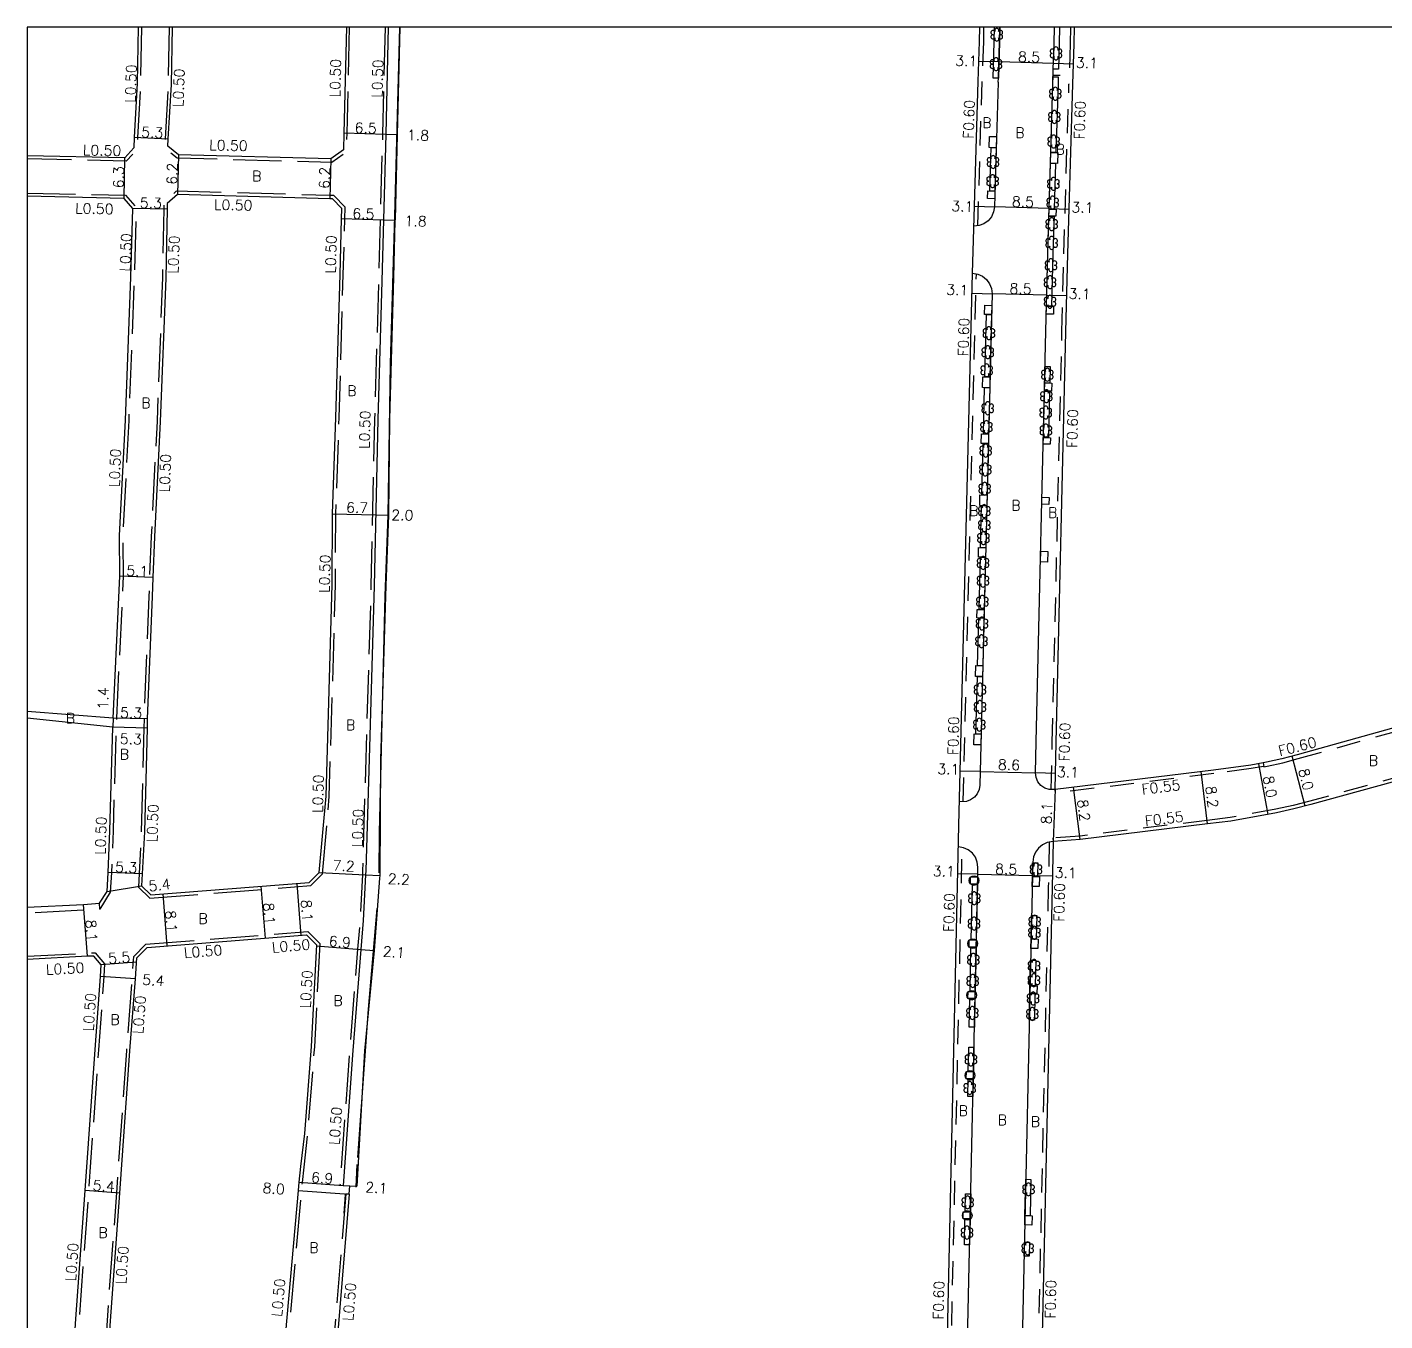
# Model space of a CAD drawing. Header units: metres. Extents: x -1600 to -800, y -108600 to -108000.
# Drawn here: x -1600 to -1389, y -108201.1 to -108000 of the extents above; entities that cross this region are included whole.
import ezdxf

# ---------------------------------------------------------------- set-up
doc = ezdxf.new("R2010")
doc.units = ezdxf.units.M
doc.header["$LTSCALE"] = 2.5
doc.linetypes.add('22320', pattern=[2.5, 1.5, -1])
doc.linetypes.add('22330', pattern=[4, 3, -1])
doc.layers.get('0').update_dxf_attribs({"color": 150, "lineweight": 50})
for name, color, linetype in [('2101000', 7, 'Continuous'), ('2213000', 3, 'Continuous'), ('2232000', 120, '22320'), ('2233000', 120, '22330'), ('2236000', 3, 'Continuous'), ('2236100', 3, 'Continuous'), ('2238000', 3, 'Continuous'), ('2239000', 3, 'Continuous'), ('6132000', 60, '61320'), ('9201100', 215, 'Continuous'), ('9201500', 222, 'Continuous'), ('9202100', 82, 'Continuous'), ('9203500', 155, 'Continuous'), ('999', 7, 'Continuous')]:
    doc.layers.add(name, color=color, linetype=linetype)
doc.styles.add('Dm_Anotation', font='txt.shx', dxfattribs={"bigfont": 'pscdm.shx'})
doc.linetypes.add('61320', pattern='A,0,[3,dmdr.shx,S=0.25,R=0,X=0,Y=0],1.5,[3,dmdr.shx,S=0.25,R=0,X=0,Y=0]', length=1.5)

# ---------------------------------------------------------------- blocks, each defined once
blk = doc.blocks.new('223900')
at = {"linetype": 'Continuous'}
for centre, start, end in [((-0.57735, 0.333333), 30, 270), ((-0.57735, -0.333333), 90, 330), ((0, 0.666667), 330, 210), ((0.57735, 0.333333), 270, 150), ((0.57735, -0.333333), 210, 90), ((0, -0.666667), 150, 30)]:
    blk.add_arc(centre, 0.333333, start, end, dxfattribs=at)
blk = doc.blocks.new('223800')
at = {"color": 0, "linetype": 'Continuous'}
blk.add_circle((0, 0), 0.75, dxfattribs=at)

msp = doc.modelspace()

# ---------------------------------------------------------------- linework, layer by layer
at = {"layer": '2101000', "flags": 128}
for points in [[(-1582.73, -108000), (-1582.89, -108008.69), (-1583.37, -108017.14), (-1583.4, -108018.78), (-1584.81, -108020.31), (-1600, -108019.99)], [(-1550.39, -108000), (-1550.78, -108016.49), (-1550.85, -108019.09), (-1552.81, -108020.47), (-1576.49, -108019.83), (-1578.14, -108018.52), (-1578.07, -108017.41), (-1577.59, -108008.89), (-1577.43, -108000)], [(-1586.63, -108107.41), (-1585.58, -108085.34), (-1585.63, -108079.01), (-1584.71, -108061.1), (-1583.87, -108038.85), (-1583.56, -108028.18), (-1584.95, -108026.61), (-1600, -108026.29)], [(-1551.1, -108028.18), (-1552.57, -108026.68), (-1552.98, -108026.67), (-1576.66, -108026.02), (-1578.24, -108027.41), (-1578.26, -108028.29), (-1578.47, -108039), (-1579.31, -108061.29), (-1580.23, -108079.2), (-1580.48, -108085.53), (-1580.6, -108088.51), (-1581.34, -108107.54), (-1581.37, -108108.94), (-1581.77, -108125.08), (-1582.11, -108131.6), (-1582.21, -108133.48)], [(-1554.6, -108131.39), (-1553.55, -108119.54), (-1552.58, -108086.62), (-1552.54, -108075.66), (-1552.02, -108060.66), (-1551.38, -108038.45), (-1551.14, -108029.82), (-1551.1, -108028.18)], [(-1586.63, -108107.41), (-1600, -108106.38)], [(-1586.67, -108108.81), (-1600, -108107.42)], [(-1600, -108136.81), (-1591.25, -108136.36), (-1588.75, -108136.19), (-1587.58, -108134.33), (-1587.4, -108131.39), (-1587.16, -108124.92), (-1586.67, -108108.81)], [(-1554.6, -108131.39), (-1556.16, -108132.94)], [(-1582.21, -108133.48), (-1580.77, -108134.88)], [(-1580.77, -108134.88), (-1556.16, -108132.94)], [(-1581.33, -108143.04), (-1556.6, -108141.1)], [(-1555.02, -108142.64), (-1555.87, -108158.45), (-1556.92, -108171.97), (-1557.5, -108177.12), (-1557.77, -108179.53), (-1557.91, -108180.81), (-1559.86, -108202.9), (-1560.03, -108205.56), (-1561.49, -108207.06)], [(-1555.02, -108142.64), (-1556.6, -108141.1)], [(-1592.74, -108206.41), (-1592.48, -108201.49), (-1590.96, -108180.82), (-1589.42, -108158.91), (-1588.58, -108147.54), (-1588.48, -108145.77), (-1589.63, -108144.38), (-1590.6, -108144.43), (-1600, -108144.91)], [(-1561.49, -108207.06), (-1562.19, -108207.07), (-1585.77, -108207.47), (-1587.32, -108206.21), (-1587.21, -108204.15), (-1587.09, -108201.83), (-1585.58, -108181.22), (-1584.02, -108159.14), (-1583.19, -108147.94), (-1582.95, -108144.67)], [(-1582.95, -108144.67), (-1581.33, -108143.04)]]:
    msp.add_lwpolyline(points, dxfattribs=at)
at = {"layer": '2101000'}
for points in [[(-1542.08, -108000), (-1542.48, -108016.72), (-1542.84, -108029.97), (-1542.85, -108030.05), (-1543.09, -108038.91), (-1543.72, -108060.95), (-1543.84, -108075.84), (-1544.28, -108086.8), (-1545.08, -108113.82), (-1545.21, -108131.85), (-1545.25, -108132.28), (-1546.06, -108143.53), (-1547.6, -108159.14), (-1548.79, -108180.18)], [(-1452.21, -108008.43), (-1452.02, -108002.22), (-1451.97, -108000)], [(-1437.52, -108008.87), (-1437.33, -108002.6), (-1437.27, -108000)], [(-1453.09, -108038.26), (-1453, -108034.83), (-1452.21, -108008.43)], [(-1348.25, -108097.91), (-1349.69, -108098.31), (-1363.7, -108102.23), (-1402.64, -108113.12), (-1405.03, -108113.74), (-1407.44, -108114.27), (-1407.96, -108114.37), (-1409.87, -108114.71), (-1415.67, -108115.47), (-1440.28, -108118.5), (-1440.1, -108111.19), (-1438.61, -108047.34), (-1438.31, -108035.24), (-1437.52, -108008.87)], [(-1457.07, -108208.04), (-1455.23, -108124.07), (-1453.09, -108038.26)], [(-1347.24, -108106.14), (-1361.49, -108110.13), (-1400.55, -108120.85), (-1403.16, -108121.52), (-1405.87, -108122.12), (-1412.98, -108123.4), (-1416.58, -108123.85), (-1436.39, -108126.28), (-1440.58, -108126.6)], [(-1440.58, -108126.6), (-1440.73, -108133.69)], [(-1440.73, -108133.69), (-1442.36, -108207.88)], [(-1549.98, -108181.41), (-1549.88, -108180.1), (-1548.79, -108180.18)], [(-1549.98, -108181.41), (-1551.78, -108203.41), (-1551.92, -108205.61), (-1550.63, -108207.14), (-1538.31, -108207.23), (-1534.54, -108207.29), (-1523.79, -108207.46), (-1515.88, -108207.48), (-1513.95, -108207.49), (-1505.27, -108207.52), (-1496.29, -108207.59), (-1484.05, -108207.8), (-1482.77, -108207.79)]]:
    msp.add_lwpolyline(points, dxfattribs=at)
at = {"layer": '2213000'}
for points in [[(-1543.89, -108000), (-1544.28, -108016.63), (-1544.9, -108039.49), (-1545.52, -108060.99), (-1546.08, -108086.83), (-1546.88, -108113.71), (-1547.39, -108131.1), (-1547.41, -108131.75), (-1547.77, -108138.84), (-1548.15, -108143.36), (-1549.39, -108159.06), (-1550.89, -108180.03)], [(-1449.11, -108008.53), (-1449.09, -108007.94), (-1448.92, -108002.3), (-1448.87, -108000)], [(-1440.28, -108118.5), (-1441.18, -108118.51), (-1441.87, -108118.29), (-1442.48, -108117.88), (-1442.95, -108117.32), (-1443.23, -108116.64), (-1443.32, -108115.92), (-1443.2, -108111.11), (-1441.71, -108047.27), (-1441.4, -108035.15), (-1440.61, -108008.78), (-1440.55, -108006.51), (-1440.43, -108002.52), (-1440.37, -108000)], [(-1449.11, -108008.53), (-1449.69, -108027.92), (-1449.82, -108028.72), (-1450.15, -108029.46), (-1450.66, -108030.09), (-1451.32, -108030.56), (-1452.08, -108030.85), (-1452.88, -108030.93)], [(-1453.09, -108038.26), (-1452.29, -108038.39), (-1451.55, -108038.72), (-1450.92, -108039.23), (-1450.44, -108039.88), (-1450.15, -108040.64), (-1450.06, -108041.44), (-1451.92, -108115.71)], [(-1451.92, -108115.71), (-1451.97, -108117.8), (-1452.08, -108118.5), (-1452.37, -108119.15), (-1452.81, -108119.7), (-1453.39, -108120.12), (-1454.05, -108120.37), (-1455.14, -108120.44)], [(-1482.77, -108209.29), (-1479.39, -108209.37), (-1475.86, -108210.39), (-1471.42, -108210.43), (-1471.41, -108209.43), (-1457.08, -108209.54), (-1456.28, -108209.44), (-1455.53, -108209.14), (-1454.88, -108208.65), (-1454.38, -108208.02), (-1454.06, -108207.28), (-1453.93, -108206.48), (-1453.93, -108206.14), (-1453.88, -108204.22), (-1452.29, -108131.68), (-1452.27, -108130.59), (-1452.36, -108129.78), (-1452.65, -108129.03), (-1453.13, -108128.37), (-1453.76, -108127.87), (-1454.5, -108127.54), (-1455.3, -108127.42)], [(-1440.58, -108126.6), (-1441.52, -108126.76), (-1442.24, -108127.11), (-1442.86, -108127.61), (-1443.33, -108128.25), (-1443.63, -108128.99), (-1443.75, -108129.78), (-1443.79, -108131.87), (-1445.39, -108204.41)]]:
    msp.add_lwpolyline(points, dxfattribs=at)
at = {"layer": '2213000', "flags": 128}
msp.add_lwpolyline([(-1550.89, -108180.03), (-1549.88, -108180.1)], dxfattribs=at)
at = {"layer": '2232000'}
for points in [[(-1451.37, -108000), (-1451.42, -108002.24), (-1451.61, -108008.45)], [(-1437.87, -108000), (-1437.93, -108002.59), (-1438.12, -108008.86)], [(-1452.28, -108030.87), (-1451.61, -108008.45)], [(-1440.88, -108118.51), (-1440.7, -108111.17), (-1439.21, -108047.33), (-1438.91, -108035.22), (-1438.12, -108008.86)], [(-1454.53, -108120.4), (-1452.49, -108038.36)], [(-1407.96, -108114.37), (-1407.86, -108114.96), (-1407.32, -108114.86), (-1404.89, -108114.33), (-1402.48, -108113.7), (-1363.54, -108102.81), (-1349.52, -108098.89), (-1349.69, -108098.31)], [(-1347.24, -108106.14), (-1347.38, -108105.61), (-1361.64, -108109.6), (-1400.7, -108120.32), (-1403.29, -108120.99), (-1405.98, -108121.58), (-1413.06, -108122.86), (-1416.65, -108123.3), (-1436.44, -108125.74), (-1440.62, -108126.05), (-1440.58, -108126.6)], [(-1407.87, -108114.91), (-1409.79, -108115.26), (-1415.61, -108116.02), (-1440.21, -108119.05), (-1440.28, -108118.5)], [(-1456.5, -108209.47), (-1456.47, -108208.06), (-1454.7, -108127.51)], [(-1441.18, -108126.7), (-1441.33, -108133.67)], [(-1441.33, -108133.67), (-1442.99, -108209.3)]]:
    msp.add_lwpolyline(points, dxfattribs=at)
at = {"layer": '2233000', "flags": 128}
for points in [[(-1582.23, -108000), (-1582.39, -108008.71), (-1582.87, -108017.16), (-1582.91, -108018.98), (-1584.6, -108020.82), (-1600, -108020.49)], [(-1577.93, -108000), (-1578.09, -108008.87), (-1578.57, -108017.38), (-1578.65, -108018.75), (-1576.67, -108020.32), (-1552.66, -108020.98), (-1550.36, -108019.36), (-1550.28, -108016.51), (-1549.89, -108000)], [(-1544.39, -108000), (-1544.78, -108016.62), (-1545.4, -108039.48), (-1546.02, -108060.98), (-1546.58, -108086.82), (-1547.38, -108113.7), (-1547.89, -108131.08), (-1547.91, -108131.73), (-1548.27, -108138.8), (-1548.65, -108143.32), (-1549.89, -108159.02), (-1551.39, -108179.99), (-1550.89, -108180.03)], [(-1600, -108025.79), (-1584.72, -108026.12), (-1583.05, -108028), (-1583.37, -108038.87), (-1584.21, -108061.12), (-1585.13, -108079.02), (-1585.08, -108085.36), (-1586.13, -108107.42), (-1586.17, -108108.82), (-1586.66, -108124.94), (-1586.9, -108131.41), (-1587.09, -108134.48), (-1588.73, -108137.09), (-1591.2, -108137.26), (-1600, -108137.71)], [(-1550.59, -108027.98), (-1552.35, -108026.19), (-1552.97, -108026.17), (-1576.84, -108025.52), (-1578.74, -108027.18), (-1578.76, -108028.28), (-1578.97, -108038.98), (-1579.81, -108061.27), (-1580.73, -108079.17), (-1580.98, -108085.51), (-1581.09, -108088.49), (-1581.84, -108107.53), (-1581.87, -108108.93), (-1582.26, -108125.06), (-1582.61, -108131.57), (-1582.72, -108133.68)], [(-1554.11, -108131.62), (-1553.05, -108119.57), (-1552.08, -108086.62), (-1552.04, -108075.67), (-1551.52, -108060.68), (-1550.88, -108038.46), (-1550.64, -108029.84), (-1550.59, -108027.98)], [(-1554.11, -108131.62), (-1555.94, -108133.43)], [(-1582.72, -108133.68), (-1580.96, -108135.39)], [(-1580.96, -108135.39), (-1555.94, -108133.43)], [(-1588.73, -108137.09), (-1588.75, -108136.19)], [(-1581.55, -108142.56), (-1556.41, -108140.59)], [(-1554.51, -108142.44), (-1556.41, -108140.59)], [(-1583.44, -108144.45), (-1581.55, -108142.56)], [(-1554.51, -108142.44), (-1555.37, -108158.48), (-1556.43, -108172.02), (-1557, -108177.18), (-1557.27, -108179.58), (-1557.42, -108180.86), (-1559.36, -108202.94), (-1559.53, -108205.59)], [(-1600, -108144.41), (-1590.62, -108143.93), (-1589.41, -108143.87), (-1587.98, -108145.6), (-1588.08, -108147.57), (-1588.92, -108158.95), (-1590.46, -108180.86), (-1591.98, -108201.52), (-1592.24, -108206.43)], [(-1587.82, -108206.18), (-1587.71, -108204.12), (-1587.59, -108201.8), (-1586.08, -108181.18), (-1584.52, -108159.1), (-1583.69, -108147.9), (-1583.44, -108144.45)], [(-1549.98, -108181.41), (-1550.48, -108181.37), (-1552.28, -108203.38), (-1552.42, -108205.58)]]:
    msp.add_lwpolyline(points, dxfattribs=at)
at = {"layer": '2236000'}
for points in [[(-1449.42, -108018.74), (-1450.52, -108018.71), (-1450.46, -108016.99), (-1449.36, -108017.02)], [(-1440.93, -108019.46), (-1439.83, -108019.5), (-1439.89, -108021.19), (-1440.98, -108021.15)], [(-1449.65, -108026.68), (-1450.75, -108026.65), (-1450.72, -108025.44), (-1449.62, -108025.47)], [(-1441.2, -108028.27), (-1440.1, -108028.3), (-1440.13, -108029.4), (-1441.23, -108029.36)], [(-1450.14, -108044.68), (-1451.24, -108044.65), (-1451.21, -108043.24), (-1450.11, -108043.27)], [(-1441.61, -108043.36), (-1440.51, -108043.39), (-1440.54, -108044.61), (-1441.64, -108044.59)], [(-1450.43, -108056.05), (-1451.53, -108056.02), (-1451.49, -108054.33), (-1450.39, -108054.36)], [(-1441.89, -108055.31), (-1440.79, -108055.33), (-1440.82, -108056.59), (-1441.92, -108056.56)], [(-1450.64, -108064.72), (-1451.74, -108064.7), (-1451.71, -108063.23), (-1450.61, -108063.25)], [(-1442.09, -108063.8), (-1440.99, -108063.82), (-1441.02, -108064.83), (-1442.12, -108064.8)], [(-1450.89, -108074.4), (-1451.99, -108074.38), (-1451.94, -108072.72), (-1450.84, -108072.74)], [(-1442.31, -108073.07), (-1441.21, -108073.1), (-1441.24, -108074.2), (-1442.34, -108074.17)], [(-1451.09, -108082.39), (-1452.18, -108082.36), (-1452.15, -108080.89), (-1451.05, -108080.92)], [(-1442.51, -108081.47), (-1441.41, -108081.49), (-1441.45, -108083.16), (-1442.54, -108083.13)], [(-1451.32, -108091.85), (-1452.42, -108091.82), (-1452.39, -108090.51), (-1451.29, -108090.53)], [(-1451.55, -108100.96), (-1452.65, -108100.94), (-1452.61, -108099.25), (-1451.51, -108099.27)], [(-1451.81, -108111.58), (-1452.91, -108111.56), (-1452.87, -108109.86), (-1451.77, -108109.89)], [(-1443.76, -108129.88), (-1442.96, -108129.89), (-1442.99, -108131.88), (-1443, -108132.04), (-1443.8, -108132.02), (-1443.79, -108131.87)], [(-1453.4, -108132.09), (-1452.3, -108132.12), (-1452.33, -108133.22), (-1453.43, -108133.19)], [(-1443.8, -108132.02), (-1442.7, -108132.04), (-1442.73, -108133.6), (-1443.83, -108133.58)], [(-1453.62, -108141.87), (-1452.52, -108141.89), (-1452.54, -108142.99), (-1453.64, -108142.97)], [(-1444.01, -108141.72), (-1442.91, -108141.74), (-1442.94, -108143.21), (-1444.04, -108143.19)], [(-1444.17, -108149.02), (-1443.07, -108149.04), (-1443.1, -108150.23), (-1444.2, -108150.21)], [(-1453.79, -108149.89), (-1452.69, -108149.91), (-1452.72, -108151.01), (-1453.82, -108150.99)], [(-1454.06, -108162.33), (-1452.97, -108162.35), (-1452.99, -108163.45), (-1454.09, -108163.43)], [(-1454.54, -108184.13), (-1453.44, -108184.15), (-1453.47, -108185.25), (-1454.57, -108185.23)], [(-1444.95, -108184.73), (-1443.85, -108184.76), (-1443.89, -108186.22), (-1444.99, -108186.19)], [(-1445.04, -108188.85), (-1444.24, -108188.87), (-1444.29, -108191.06), (-1445.09, -108191.04)]]:
    msp.add_lwpolyline(points, close=True, dxfattribs=at)
at = {"layer": '2236100'}
for points in [[(-1448.87, -108000), (-1448.92, -108002.3), (-1449.09, -108007.94), (-1449.89, -108007.91), (-1449.72, -108002.28), (-1449.67, -108000)], [(-1439.57, -108000), (-1439.63, -108002.54), (-1439.75, -108006.53), (-1440.55, -108006.51), (-1440.43, -108002.52), (-1440.37, -108000)]]:
    msp.add_lwpolyline(points, dxfattribs=at)
for points in [[(-1440.58, -108007.72), (-1439.78, -108007.74), (-1439.81, -108008.81), (-1440.13, -108019.49), (-1440.93, -108019.46), (-1440.61, -108008.78)], [(-1449.62, -108025.47), (-1450.42, -108025.45), (-1450.36, -108023.66), (-1450.22, -108018.72), (-1449.42, -108018.74), (-1449.56, -108023.68)], [(-1440.98, -108021.15), (-1440.19, -108021.18), (-1440.4, -108028.29), (-1441.2, -108028.27)], [(-1441.23, -108029.36), (-1440.43, -108029.39), (-1440.6, -108035.17), (-1440.81, -108043.38), (-1441.61, -108043.36), (-1441.4, -108035.15)], [(-1450.39, -108054.36), (-1451.19, -108054.34), (-1450.94, -108044.66), (-1450.14, -108044.68)], [(-1441.83, -108052.73), (-1441.03, -108052.75), (-1441.09, -108055.33), (-1441.89, -108055.31)], [(-1450.61, -108063.25), (-1451.41, -108063.23), (-1451.23, -108056.03), (-1450.43, -108056.05)], [(-1441.92, -108056.56), (-1441.12, -108056.58), (-1441.29, -108063.82), (-1442.09, -108063.8)], [(-1450.84, -108072.74), (-1451.64, -108072.72), (-1451.44, -108064.7), (-1450.64, -108064.72)], [(-1451.05, -108080.92), (-1451.85, -108080.9), (-1451.69, -108074.38), (-1450.89, -108074.4)], [(-1451.29, -108090.53), (-1452.09, -108090.51), (-1451.88, -108082.37), (-1451.09, -108082.39)], [(-1451.51, -108099.27), (-1452.31, -108099.25), (-1452.12, -108091.83), (-1451.32, -108091.85)], [(-1451.77, -108109.89), (-1452.57, -108109.87), (-1452.35, -108100.94), (-1451.55, -108100.96)], [(-1453.13, -108133.2), (-1452.33, -108133.22), (-1452.52, -108141.89), (-1453.32, -108141.88)], [(-1443.93, -108138.08), (-1443.13, -108138.1), (-1443.21, -108141.74), (-1444.01, -108141.72)], [(-1453.34, -108142.98), (-1452.54, -108142.99), (-1452.69, -108149.91), (-1453.49, -108149.89)], [(-1444.08, -108145.04), (-1443.28, -108145.05), (-1443.37, -108149.03), (-1444.17, -108149.02)], [(-1452.81, -108155.44), (-1453.61, -108155.43), (-1453.52, -108150.99), (-1452.72, -108151.01)], [(-1444.2, -108150.21), (-1443.4, -108150.22), (-1443.49, -108154.33), (-1444.29, -108154.31)], [(-1452.97, -108162.35), (-1453.76, -108162.33), (-1453.68, -108158.53), (-1452.88, -108158.54)], [(-1453.05, -108166.22), (-1453.85, -108166.2), (-1453.79, -108163.43), (-1452.99, -108163.45)], [(-1444.83, -108179.09), (-1444.03, -108179.1), (-1444.15, -108184.75), (-1444.95, -108184.73)], [(-1454.18, -108181.33), (-1453.38, -108181.35), (-1453.44, -108184.15), (-1454.24, -108184.14)], [(-1454.27, -108185.24), (-1453.47, -108185.25), (-1453.56, -108189.3), (-1454.36, -108189.29)]]:
    msp.add_lwpolyline(points, close=True, dxfattribs=at)
at = {"layer": '6132000', "flags": 128}
for points in [[(-1542.15, -108000), (-1542.2, -108001.95), (-1542.91, -108029.34), (-1543.59, -108052.34), (-1543.94, -108075.84), (-1544.41, -108088.39), (-1545.28, -108125.16), (-1545.33, -108131.44)], [(-1545.66, -108137), (-1547.03, -108152.63), (-1548.69, -108175.7)], [(-1548.79, -108176.78), (-1548.95, -108180.29)], [(-1550.56, -108181.47), (-1550.79, -108184.36)]]:
    msp.add_lwpolyline(points, dxfattribs=at)
at = {"layer": '9201100'}
for points in [[(-1449.02, -108005.41), (-1452.12, -108005.32)], [(-1440.52, -108005.65), (-1449.02, -108005.4)], [(-1440.57, -108007.44), (-1439.47, -108007.48)], [(-1437.42, -108005.74), (-1440.52, -108005.64)], [(-1452.79, -108027.83), (-1449.69, -108027.92)], [(-1441.2, -108028.18), (-1449.69, -108027.92)], [(-1441.2, -108028.18), (-1438.1, -108028.27)], [(-1453.16, -108041.36), (-1450.06, -108041.44)], [(-1441.57, -108041.65), (-1450.06, -108041.44)], [(-1441.57, -108041.65), (-1438.47, -108041.73)], [(-1408.66, -108114.49), (-1407.23, -108122.37)], [(-1401.43, -108121.08), (-1403.44, -108113.33)], [(-1451.92, -108115.71), (-1455.01, -108115.63)], [(-1451.92, -108115.71), (-1443.32, -108115.92)], [(-1440.22, -108116), (-1443.32, -108115.92)], [(-1416.58, -108123.85), (-1417.58, -108115.71)], [(-1440.28, -108118.5), (-1440.58, -108126.6)], [(-1436.39, -108126.28), (-1437.39, -108118.15)], [(-1452.29, -108131.68), (-1455.39, -108131.61)], [(-1452.29, -108131.68), (-1443.79, -108131.87)], [(-1443.79, -108131.87), (-1440.69, -108131.93)]]:
    msp.add_lwpolyline(points, dxfattribs=at)
at = {"layer": '9201100', "flags": 128}
for points in [[(-1578.07, -108017.41), (-1583.37, -108017.14)], [(-1544.28, -108016.67), (-1550.78, -108016.49)], [(-1542.48, -108016.72), (-1544.28, -108016.67)], [(-1584.95, -108026.61), (-1584.81, -108020.31)], [(-1576.49, -108019.83), (-1576.66, -108026.02)], [(-1552.81, -108020.47), (-1552.98, -108026.67)], [(-1578.26, -108028.29), (-1583.56, -108028.18)], [(-1544.64, -108030), (-1551.14, -108029.82)], [(-1542.85, -108030.05), (-1544.64, -108030)], [(-1552.54, -108075.66), (-1545.84, -108075.8)], [(-1545.84, -108075.8), (-1543.84, -108075.84)], [(-1580.48, -108085.53), (-1585.58, -108085.34)], [(-1586.63, -108107.41), (-1586.67, -108108.81)], [(-1581.37, -108108.94), (-1586.67, -108108.81)], [(-1581.34, -108107.54), (-1586.63, -108107.41)], [(-1582.11, -108131.6), (-1587.4, -108131.39)], [(-1554.6, -108131.39), (-1547.41, -108131.75)], [(-1547.41, -108131.75), (-1545.21, -108131.85)], [(-1587.58, -108134.33), (-1582.21, -108133.48)], [(-1563.67, -108133.53), (-1563.03, -108141.61)], [(-1557.42, -108141.17), (-1558.05, -108133.09)], [(-1590.6, -108144.43), (-1591.25, -108136.36)], [(-1578.92, -108134.73), (-1578.28, -108142.81)], [(-1555.03, -108142.81), (-1548.15, -108143.36)], [(-1548.15, -108143.36), (-1546.06, -108143.53)], [(-1583, -108145.35), (-1588.48, -108145.77)], [(-1583.19, -108147.94), (-1588.58, -108147.54)], [(-1557.77, -108179.53), (-1550.89, -108180.03)], [(-1550.89, -108180.03), (-1548.79, -108180.18)], [(-1585.58, -108181.22), (-1590.96, -108180.82)], [(-1557.91, -108180.81), (-1549.98, -108181.41)]]:
    msp.add_lwpolyline(points, dxfattribs=at)
at = {"layer": '999'}
msp.add_lwpolyline([(-1600, -108600), (-800, -108600), (-800, -108000), (-1600, -108000)], close=True, dxfattribs=at)

# ---------------------------------------------------------------- block references
at = {"layer": '2238000'}
for p in [(-1452.87, -108132.65), (-1453.07, -108142.45), (-1453.23, -108150.47), (-1453.5, -108162.93), (-1453.93, -108184.71)]:
    msp.add_blockref('223800', p, dxfattribs=at)
at = {"layer": '2239000'}
for p in [(-1449.33, -108001.17), (-1440.13, -108004.08), (-1449.44, -108005.75), (-1440.24, -108010.35), (-1440.38, -108013.96), (-1440.49, -108017.78), (-1449.91, -108020.96), (-1449.99, -108023.94), (-1440.52, -108024.36), (-1440.66, -108027.27), (-1440.8, -108030.62), (-1440.81, -108033.54), (-1440.92, -108037.01), (-1441.05, -108039.65), (-1441.07, -108042.68), (-1450.56, -108047.56), (-1450.73, -108050.53), (-1450.9, -108053.35), (-1441.48, -108054.02), (-1450.74, -108059.24), (-1441.62, -108057.37), (-1441.72, -108059.9), (-1450.94, -108062.15), (-1441.7, -108062.69), (-1451.05, -108065.82), (-1451.12, -108068.76), (-1451.2, -108071.74), (-1451.28, -108075.22), (-1451.26, -108077.41), (-1451.4, -108079.42), (-1451.46, -108083.28), (-1451.47, -108086.04), (-1451.58, -108089.32), (-1451.64, -108092.7), (-1451.71, -108095.46), (-1451.93, -108102.97), (-1451.95, -108105.67), (-1452.05, -108108.42), (-1443.25, -108130.92), (-1452.83, -108135.41), (-1452.86, -108139.34), (-1443.44, -108139.04), (-1443.48, -108140.76), (-1452.98, -108144.97), (-1443.53, -108145.9), (-1453.07, -108148.25), (-1443.57, -108148.15), (-1443.68, -108150.97), (-1453.13, -108153.23), (-1443.81, -108153.39), (-1453.36, -108160.46), (-1453.53, -108164.89), (-1444.4, -108180.65), (-1453.87, -108182.67), (-1453.96, -108187.37), (-1444.53, -108189.82)]:
    msp.add_blockref('223900', p, dxfattribs=at)

# ---------------------------------------------------------------- texts
at = {"layer": '9201500', "style": 'Dm_Anotation'}
for s, rotation, p in [('3.1', 358.2834, (-1455.81, -108006)), ('8.5', 358.2834, (-1446.05, -108005.39)), ('3.1', 358.2834, (-1437.06, -108006.3)), ('5.3', 357.0613, (-1582.31, -108017.09)), ('6.5', 358.4356, (-1549.13, -108016.44)), ('1.8', 358.4356, (-1541, -108017.56)), ('6.3', 88.769, (-1585.02, -108025.06)), ('6.2', 88.4436, (-1576.72, -108024.52)), ('6.2', 88.4137, (-1553.04, -108025.17)), ('5.3', 358.881, (-1582.5, -108028.1)), ('8.5', 358.2834, (-1447, -108027.9)), ('6.5', 358.4366, (-1549.49, -108029.77)), ('3.1', 358.2834, (-1456.41, -108028.6)), ('3.1', 358.2834, (-1437.75, -108028.78)), ('1.8', 358.4366, (-1541.37, -108030.89)), ('3.1', 358.5714, (-1457.2, -108041.61)), ('8.5', 358.5714, (-1447.37, -108041.41)), ('3.1', 358.5714, (-1438.19, -108042.22)), ('6.7', 358.7606, (-1550.45, -108075.45)), ('2.0', 358.7606, (-1543.43, -108076.61)), ('5.1', 357.81, (-1584.62, -108085.27)), ('1.4', 88.4455, (-1587.43, -108106.07)), ('5.3', 358.5997, (-1585.58, -108107.34)), ('5.3', 358.5997, (-1585.62, -108111.41)), ('3.1', 358.5714, (-1458.58, -108116.09)), ('8.6', 358.5714, (-1449.17, -108115.42)), ('3.1', 358.5714, (-1440, -108116.56)), ('8.0', 280.2431, (-1407.97, -108116.53)), ('8.0', 284.548, (-1402.48, -108115.47)), ('8.2', 277.0144, (-1416.9, -108118.05)), ('8.1', 87.9101, (-1440.84, -108123.93)), ('8.2', 277.0144, (-1436.83, -108120.14)), ('5.3', 357.6968, (-1586.35, -108131.33)), ('7.2', 357.1946, (-1552.56, -108131.07)), ('8.5', 358.7425, (-1449.6, -108131.64)), ('2.2', 357.1946, (-1543.99, -108133.15)), ('3.1', 358.7425, (-1459.29, -108131.97)), ('3.1', 358.7425, (-1440.35, -108132.21)), ('5.4', 6.8487, (-1581.03, -108134.35)), ('8.1', 274.6269, (-1563.32, -108136.15)), ('8.1', 274.6269, (-1557.47, -108135.68)), ('8.1', 275.5135, (-1578.58, -108137.37)), ('8.1', 274.6637, (-1590.95, -108138.79)), ('6.9', 355.4025, (-1553.18, -108142.85)), ('5.5', 4.351, (-1587.35, -108145.58)), ('2.1', 355.4025, (-1544.78, -108144.43)), ('5.4', 355.762, (-1582.15, -108148.82)), ('6.9', 355.8238, (-1555.92, -108179.56)), ('5.4', 355.8133, (-1589.86, -108180.8)), ('8.0', 355.7012, (-1563.45, -108181.2)), ('2.1', 355.8476, (-1547.5, -108181.08))]:
    msp.add_text(s, height=1.6, rotation=rotation, dxfattribs=at).set_placement(p)
at = {"layer": '9202100', "style": 'Dm_Anotation'}
for p in [(-1451.59, -108015.66), (-1446.44, -108017.22), (-1440.18, -108019.79), (-1565.03, -108023.95), (-1550.26, -108057.31), (-1582.26, -108059.2), (-1453.62, -108075.97), (-1447.08, -108075.14), (-1441.38, -108076.25), (-1593.98, -108108.21), (-1550.45, -108109.27), (-1585.61, -108113.81), (-1391.53, -108114.8), (-1573.39, -108139.37), (-1552.4, -108152.12), (-1587.06, -108155.06), (-1455.26, -108169.24), (-1449.2, -108170.65), (-1444.05, -108170.92), (-1588.92, -108188.19), (-1556.15, -108190.52)]:
    msp.add_text('B', height=1.6, dxfattribs=at).set_placement(p)
at = {"layer": '9203500', "style": 'Dm_Anotation'}
for s, rotation, p in [('L0.50', 88.4387, (-1551.39, -108010.93)), ('L0.50', 88.4387, (-1544.83, -108011)), ('L0.50', 87.8699, (-1583.19, -108011.79)), ('L0.50', 87.8699, (-1575.76, -108012.44)), ('F0.60', 88.2834, (-1452.95, -108017.36)), ('F0.60', 88.2834, (-1435.72, -108017.49)), ('L0.50', 358.7654, (-1571.72, -108019.12)), ('L0.50', 358.7654, (-1591.35, -108019.9)), ('L0.50', 358.7654, (-1592.56, -108028.95)), ('L0.50', 358.7654, (-1570.98, -108028.38)), ('L0.50', 87.8699, (-1583.99, -108038.03)), ('L0.50', 87.8699, (-1576.53, -108038.37)), ('L0.50', 88.4387, (-1552.07, -108038.33)), ('F0.60', 88.5714, (-1453.76, -108051.22)), ('L0.50', 88.4387, (-1546.82, -108065.58)), ('F0.60', 88.6611, (-1436.86, -108065.43)), ('L0.50', 87.8699, (-1585.66, -108071.51)), ('L0.50', 87.8699, (-1577.87, -108072.33)), ('L0.50', 88.4387, (-1553.03, -108087.97)), ('F0.60', 88.5714, (-1455.35, -108113.19)), ('F0.60', 88.6611, (-1438.06, -108114.14)), ('F0.60', 14.548, (-1405.34, -108113.35)), ('L0.50', 88.4387, (-1554.08, -108122.16)), ('F0.55', 7.0144, (-1426.72, -108119.3)), ('L0.50', 87.8699, (-1579.81, -108126.76)), ('L0.50', 87.8699, (-1587.86, -108128.69)), ('L0.50', 88.4387, (-1547.91, -108127.47)), ('F0.55', 7.0144, (-1426.21, -108124.21)), ('F0.60', 88.7425, (-1438.88, -108139.09)), ('F0.60', 88.7425, (-1456.01, -108140.66)), ('L0.50', 4.555, (-1575.57, -108144.69)), ('L0.50', 4.5592, (-1561.91, -108143.85)), ('L0.50', 2.9137, (-1597.04, -108147.29)), ('L0.50', 86.9424, (-1555.97, -108152.57)), ('L0.50', 85.8133, (-1589.72, -108156.14)), ('L0.50', 85.8133, (-1581.99, -108156.54)), ('L0.50', 85.9264, (-1551.5, -108173.82)), ('L0.50', 85.8133, (-1592.45, -108194.98)), ('L0.50', 85.8133, (-1584.66, -108195.46)), ('L0.50', 84.9611, (-1560.43, -108200.53)), ('L0.50', 85.3422, (-1549.36, -108201.17)), ('F0.60', 88.7425, (-1457.63, -108200.92)), ('F0.60', 88.7425, (-1440.23, -108200.75))]:
    msp.add_text(s, height=1.6, rotation=rotation, dxfattribs=at).set_placement(p)

doc.saveas('drawing.dxf')
